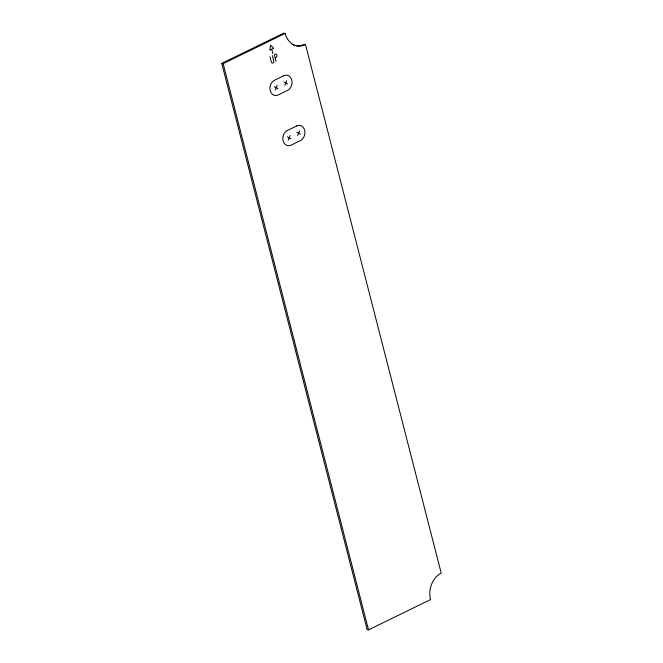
<?xml version="1.0" encoding="UTF-8"?>
<svg xmlns="http://www.w3.org/2000/svg" width="663" height="663" viewBox="0 0 663 663"><rect width="100%" height="100%" fill="white"/><g stroke="black" fill="none" stroke-linecap="round" stroke-linejoin="round"><path stroke-width="0.99" d="M275.278 90.035L277.2 85.295M284.775 85.403L286.698 80.662M288.165 140.224L290.087 135.484M297.662 135.592L299.585 130.851M221.774 63.399L283.772 33.15L285.14 33.39A20.412 16.127 -79.9 0 0 305.51 44.628L441.226 573.197A20.412 16.127 -79.9 0 0 430.519 599.601L368.52 629.85L367.153 629.61L221.774 63.399L223.141 63.64L285.14 33.39M271.581 49.327L269.766 50.214L270.67 45.159L273.678 48.308L271.722 49.261L272.816 53.521M275.278 57.838L275.99 57.49A1.749 1.384 -79.9 0 0 276.902 55.228A1.749 1.384 -79.9 0 0 275.162 54.258L274.954 54.358A0.854 0.671 -79.9 0 0 274.515 55.46L276.032 61.369M305.51 44.628L304.143 44.388A20.412 16.127 -79.9 0 1 295.723 45.656M283.913 82.021L287.568 84.044M274.416 86.662L278.07 88.676M296.792 132.21L300.455 134.233M287.294 136.851L290.958 138.865M272.394 55.617L273.753 60.93A1.566 1.243 -79.9 0 1 272.932 62.96A1.566 1.243 -79.9 0 1 271.366 62.098L269.998 56.778M223.141 63.64L368.52 629.85M293.941 45.2A20.412 16.127 -79.9 0 1 292.168 44.462M283.855 75.715L274.358 80.347A7.939 6.274 -79.9 0 0 270.197 90.616A7.939 6.274 -79.9 0 0 278.12 94.983L287.618 90.35A7.939 6.274 -79.9 0 0 291.778 80.082A7.939 6.274 -79.9 0 0 283.855 75.715M296.742 125.904L287.245 130.536A7.939 6.274 -79.9 0 0 283.084 140.805A7.939 6.274 -79.9 0 0 291.007 145.172L300.505 140.539A7.939 6.274 -79.9 0 0 304.665 130.271A7.939 6.274 -79.9 0 0 296.742 125.904"/></g></svg>
